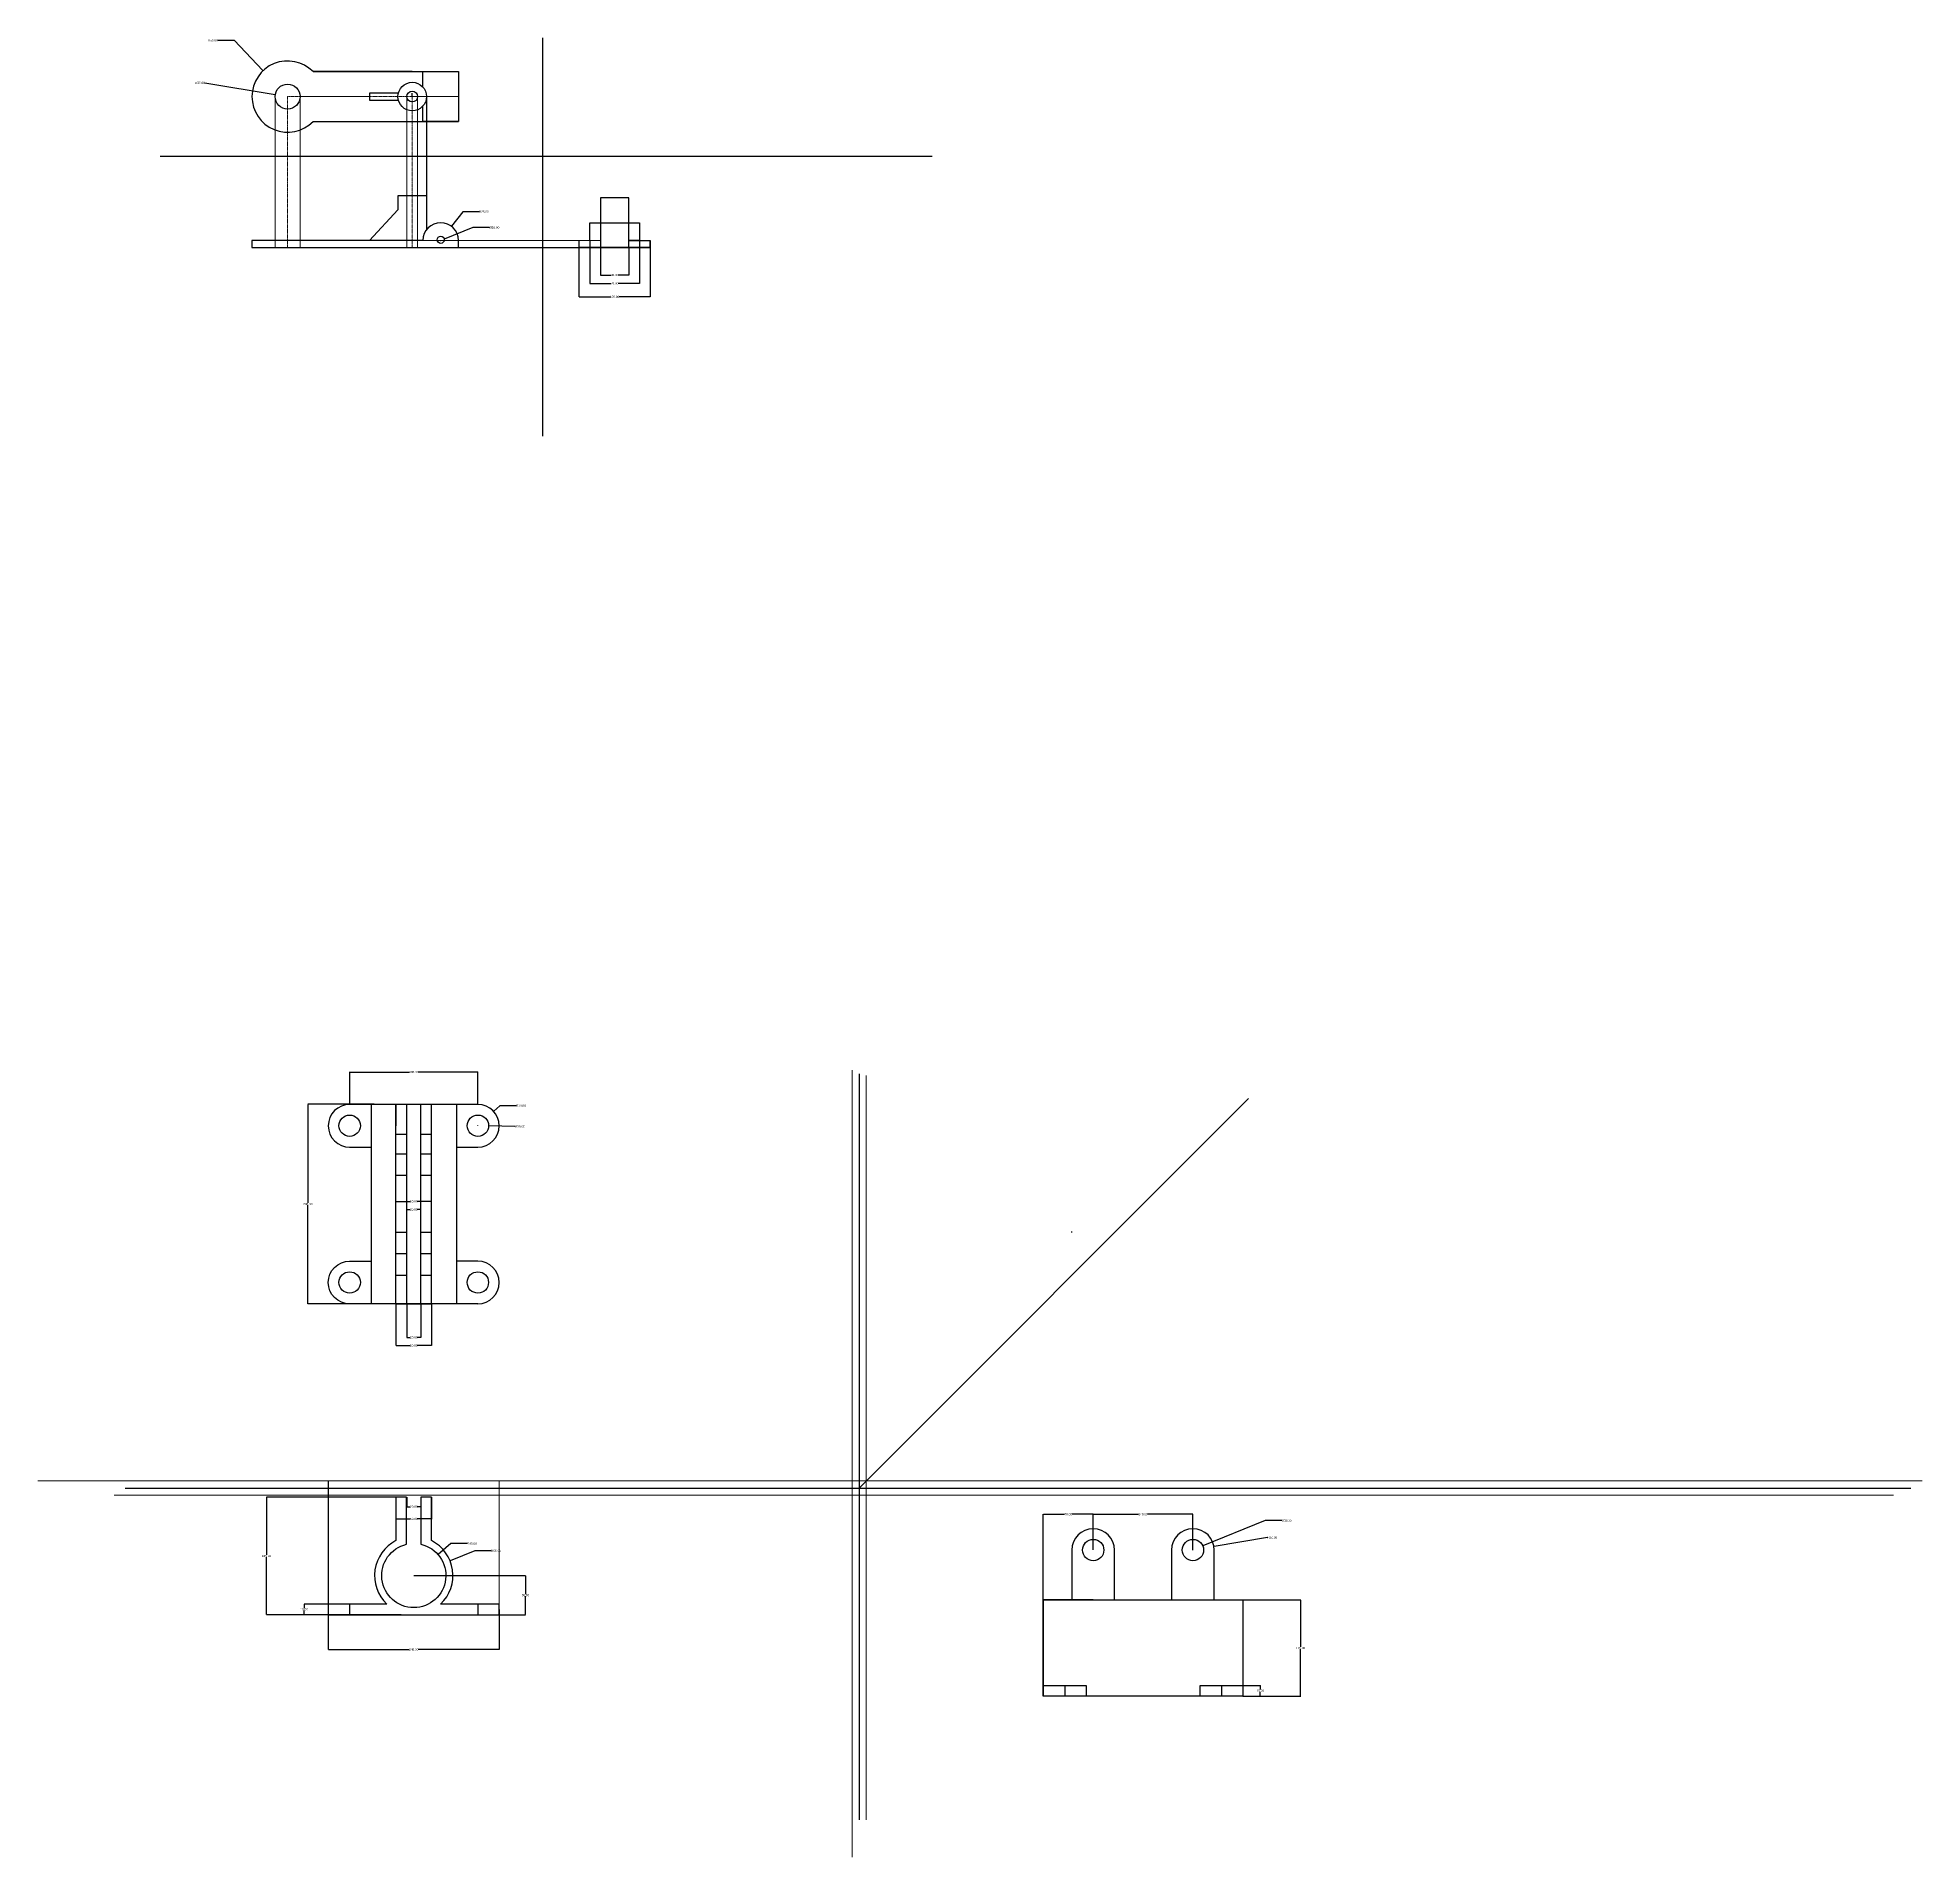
# Model space of a CAD drawing. Header units: millimetres. Extents: x -6852 to 59965, y -10230 to 31776.
# Drawn here: x 4856 to 7501, y -593 to 1961 of the extents above; entities that cross this region are included whole.
import ezdxf

# ---------------------------------------------------------------- set-up
doc = ezdxf.new("R2010")
doc.units = ezdxf.units.MM
doc.header["$MEASUREMENT"] = 0
doc.linetypes.add('CENTER', pattern=[2, 1.25, -0.25, 0.25, -0.25])
for name, color, linetype, lineweight in [('Center Line', 132, 'CENTER', 18), ('Dimension Line', 53, 'Continuous', 15), ('Object line', 7, 'Continuous', 25)]:
    doc.layers.add(name, color=color, linetype=linetype, lineweight=lineweight)
doc.layers.add('Layer2', color=7, linetype='Continuous', lineweight=25, plot=False)
doc.layers.add('Projection Line', color=7, linetype='Continuous', lineweight=9, transparency=0.75)
doc.styles.get("Standard").update_dxf_attribs({"font": 'arial.ttf'})
doc.dimstyles.get("Standard").update_dxf_attribs({"dimtxt": 3, "dimasz": 0.18, "dimexe": 0.18, "dimexo": 0.0625, "dimgap": 0.09, "dimtad": 0, "dimtih": 1, "dimtoh": 1, "dimzin": 0, "dimdsep": 46, "dimtxsty": 'Standard', "dimcen": 0.09, "dimadec": 0, "dimazin": 0, "dimtfac": 1, "dimtofl": 0, "dimtmove": 0, "dimatfit": 3, "dimfxl": 1, "dimtolj": 1, "dimtzin": 0, "dimarcsym": 0})

# ---------------------------------------------------------------- blocks, each defined once
blk = doc.blocks.new('*D18')
at = {"color": 0, "lineweight": -2, "transparency": 16777216}
for p, q in [((5108.3, 1957.8), (5131.4, 1957.8)), ((5131.4, 1957.8), (5171.9, 1915.2)), ((5206.3, 1878.8), (5206.5, 1878.8)), ((5206.4, 1878.7), (5206.4, 1878.9))]:
    blk.add_line(p, q, dxfattribs=at)
at = {"color": 0, "transparency": 16777216}
blk.add_solid([(5171.9, 1915.2), (5171.9, 1915.2), (5172, 1915)], dxfattribs=at)
at = {"layer": 'Defpoints', "color": 0, "transparency": 16777216}
for p in [(5172, 1915), (5206.4, 1878.8)]:
    blk.add_point(p, dxfattribs=at)
at = {"color": 0, "transparency": 16777216, "insert": (5101.7, 1957.8), "char_height": 3, "attachment_point": 5}
blk.add_mtext('\\A1;R50.00', dxfattribs=at)
blk = doc.blocks.new('*D19')
at = {"color": 0, "lineweight": -2, "transparency": 16777216}
for p, q in [((5090.2, 1898), (5189, 1881.7)), ((5206.3, 1878.8), (5206.5, 1878.8)), ((5206.4, 1878.7), (5206.4, 1878.9))]:
    blk.add_line(p, q, dxfattribs=at)
at = {"color": 0, "transparency": 16777216}
blk.add_solid([(5189, 1881.7), (5189, 1881.6), (5189.1, 1881.6)], dxfattribs=at)
at = {"layer": 'Defpoints', "color": 0, "transparency": 16777216}
for p in [(5189.1, 1881.6), (5223.7, 1875.9)]:
    blk.add_point(p, dxfattribs=at)
at = {"color": 0, "transparency": 16777216, "insert": (5083.4, 1898), "char_height": 3, "attachment_point": 5}
blk.add_mtext('\\A1;∅35.00', dxfattribs=at)
blk = doc.blocks.new('*D20')
at = {"color": 0, "lineweight": -2, "transparency": 16777216}
for p, q in [((5466.5, 1694.8), (5426.1, 1678.6)), ((5490, 1694.8), (5466.5, 1694.8)), ((5421.2, 1676.7), (5421.4, 1676.7)), ((5421.3, 1676.6), (5421.3, 1676.8))]:
    blk.add_line(p, q, dxfattribs=at)
at = {"color": 0, "transparency": 16777216}
blk.add_solid([(5426.1, 1678.7), (5426.1, 1678.6), (5426, 1678.6)], dxfattribs=at)
at = {"layer": 'Defpoints', "color": 0, "transparency": 16777216}
for p in [(5416.7, 1674.8), (5426, 1678.6)]:
    blk.add_point(p, dxfattribs=at)
at = {"color": 0, "transparency": 16777216, "insert": (5496.8, 1694.8), "char_height": 3, "attachment_point": 5}
blk.add_mtext('\\A1;∅10.00', dxfattribs=at)
blk = doc.blocks.new('*D21')
at = {"color": 0, "lineweight": -2, "transparency": 16777216}
for p, q in [((5452.2, 1717.1), (5436.7, 1696.7)), ((5475.3, 1717.1), (5452.2, 1717.1)), ((5421.3, 1676.7), (5421.5, 1676.7)), ((5421.4, 1676.6), (5421.4, 1676.8))]:
    blk.add_line(p, q, dxfattribs=at)
at = {"color": 0, "transparency": 16777216}
blk.add_solid([(5436.7, 1696.7), (5436.7, 1696.7), (5436.6, 1696.6)], dxfattribs=at)
at = {"layer": 'Defpoints', "color": 0, "transparency": 16777216}
for p in [(5436.6, 1696.6), (5421.4, 1676.7)]:
    blk.add_point(p, dxfattribs=at)
at = {"color": 0, "transparency": 16777216, "insert": (5481.9, 1717.1), "char_height": 3, "attachment_point": 5}
blk.add_mtext('\\A1;R25.00', dxfattribs=at)
blk = doc.blocks.new('*D22')
at = {"color": 0, "lineweight": -2, "transparency": 16777216}
for p, q in [((5645.5, 1666.6), (5645.5, 1628.2)), ((5685.5, 1666.6), (5685.5, 1628.2)), ((5645.7, 1628.3), (5660.3, 1628.3)), ((5685.4, 1628.3), (5670.8, 1628.3))]:
    blk.add_line(p, q, dxfattribs=at)
at = {"color": 0, "transparency": 16777216}
for points in [[(5645.7, 1628.4), (5645.7, 1628.3), (5645.5, 1628.3)], [(5685.4, 1628.4), (5685.4, 1628.3), (5685.5, 1628.3)]]:
    blk.add_solid(points, dxfattribs=at)
at = {"layer": 'Defpoints', "color": 0, "transparency": 16777216}
for p in [(5645.5, 1666.7), (5685.5, 1666.7), (5685.5, 1628.3)]:
    blk.add_point(p, dxfattribs=at)
at = {"color": 0, "transparency": 16777216, "insert": (5665.5, 1628.3), "char_height": 3, "attachment_point": 5}
blk.add_mtext('\\A1;40.00', dxfattribs=at)
blk = doc.blocks.new('*D23')
at = {"color": 0, "lineweight": -2, "transparency": 16777216}
for p, q in [((5630.5, 1676.6), (5630.5, 1616.5)), ((5700.5, 1676.6), (5700.5, 1616.5)), ((5630.7, 1616.6), (5660.4, 1616.6)), ((5700.4, 1616.6), (5670.7, 1616.6))]:
    blk.add_line(p, q, dxfattribs=at)
at = {"color": 0, "transparency": 16777216}
for points in [[(5630.7, 1616.7), (5630.7, 1616.6), (5630.5, 1616.6)], [(5700.4, 1616.7), (5700.4, 1616.6), (5700.5, 1616.6)]]:
    blk.add_solid(points, dxfattribs=at)
at = {"layer": 'Defpoints', "color": 0, "transparency": 16777216}
for p in [(5630.5, 1676.7), (5700.5, 1676.7), (5700.5, 1616.6)]:
    blk.add_point(p, dxfattribs=at)
at = {"color": 0, "transparency": 16777216, "insert": (5665.5, 1616.6), "char_height": 3, "attachment_point": 5}
blk.add_mtext('\\A1;70.00', dxfattribs=at)
blk = doc.blocks.new('*D24')
at = {"color": 0, "lineweight": -2, "transparency": 16777216}
for p, q in [((5615.5, 1666.6), (5615.5, 1597.6)), ((5715.5, 1666.6), (5715.5, 1597.6)), ((5615.7, 1597.7), (5659.4, 1597.7)), ((5715.4, 1597.7), (5671.7, 1597.7))]:
    blk.add_line(p, q, dxfattribs=at)
at = {"color": 0, "transparency": 16777216}
for points in [[(5615.7, 1597.8), (5615.7, 1597.7), (5615.5, 1597.7)], [(5715.4, 1597.8), (5715.4, 1597.7), (5715.5, 1597.7)]]:
    blk.add_solid(points, dxfattribs=at)
at = {"layer": 'Defpoints', "color": 0, "transparency": 16777216}
for p in [(5615.5, 1666.7), (5715.5, 1666.7), (5715.5, 1597.7)]:
    blk.add_point(p, dxfattribs=at)
at = {"color": 0, "transparency": 16777216, "insert": (5665.5, 1597.7), "char_height": 3, "attachment_point": 5}
blk.add_mtext('\\A1;100.00', dxfattribs=at)
blk = doc.blocks.new('*D69')
at = {"layer": 'Defpoints', "color": 0, "transparency": 16777216}
for p in [(5293.6, 509.6), (5293.6, 464.3), (5473.6, 464.3)]:
    blk.add_point(p, dxfattribs=at)
at = {"layer": 'Object line', "color": 0, "lineweight": -2, "transparency": 16777216}
for p, q in [((5293.6, 464.3), (5293.6, 509.8)), ((5293.7, 509.6), (5377.4, 509.6)), ((5473.4, 509.6), (5389.7, 509.6)), ((5473.6, 464.3), (5473.6, 509.8))]:
    blk.add_line(p, q, dxfattribs=at)
at = {"layer": 'Object line', "color": 0, "transparency": 16777216}
for points in [[(5293.7, 509.6), (5293.7, 509.6), (5293.6, 509.6)], [(5473.4, 509.6), (5473.4, 509.6), (5473.6, 509.6)]]:
    blk.add_solid(points, dxfattribs=at)
at = {"layer": 'Object line', "color": 0, "transparency": 16777216, "insert": (5383.6, 509.6), "char_height": 3, "attachment_point": 5}
blk.add_mtext('\\A1;180.00', dxfattribs=at)
blk = doc.blocks.new('*D70')
at = {"layer": 'Defpoints', "color": 0, "transparency": 16777216}
for p in [(5434.6, -176.5), (5383.6, -197.1)]:
    blk.add_point(p, dxfattribs=at)
at = {"layer": 'Object line', "color": 0, "lineweight": -2, "transparency": 16777216}
for p, q in [((5469.2, -162.5), (5434.7, -176.4)), ((5492.3, -162.5), (5469.2, -162.5)), ((5383.5, -197.1), (5383.6, -197.1)), ((5383.6, -197.2), (5383.6, -197))]:
    blk.add_line(p, q, dxfattribs=at)
at = {"layer": 'Object line', "color": 0, "transparency": 16777216}
blk.add_solid([(5434.7, -176.4), (5434.7, -176.5), (5434.6, -176.5)], dxfattribs=at)
at = {"layer": 'Object line', "color": 0, "transparency": 16777216, "insert": (5498.9, -162.5), "char_height": 3, "attachment_point": 5}
blk.add_mtext('\\A1;R55.00', dxfattribs=at)
blk = doc.blocks.new('*D71')
at = {"layer": 'Defpoints', "color": 0, "transparency": 16777216}
for p in [(5383.6, -197.1), (5383.6, -252.1), (5540.4, -252.1)]:
    blk.add_point(p, dxfattribs=at)
at = {"layer": 'Object line', "color": 0, "lineweight": -2, "transparency": 16777216}
for p, q in [((5383.6, -197.1), (5540.6, -197.1)), ((5540.4, -197.3), (5540.4, -223)), ((5540.4, -251.9), (5540.4, -226.2)), ((5383.6, -252.1), (5540.6, -252.1))]:
    blk.add_line(p, q, dxfattribs=at)
at = {"layer": 'Object line', "color": 0, "transparency": 16777216}
for points in [[(5540.4, -197.3), (5540.5, -197.3), (5540.4, -197.1)], [(5540.4, -251.9), (5540.5, -251.9), (5540.4, -252.1)]]:
    blk.add_solid(points, dxfattribs=at)
at = {"layer": 'Object line', "color": 0, "transparency": 16777216, "insert": (5540.4, -224.6), "char_height": 3, "attachment_point": 5}
blk.add_mtext('\\A1;55.00', dxfattribs=at)
blk = doc.blocks.new('*D72')
at = {"layer": 'Defpoints', "color": 0, "transparency": 16777216}
for p in [(5263.6, -237.1), (5229.7, -252.1), (5263.6, -252.1)]:
    blk.add_point(p, dxfattribs=at)
at = {"layer": 'Object line', "color": 0, "lineweight": -2, "transparency": 16777216}
for p, q in [((5263.5, -237.1), (5229.5, -237.1)), ((5229.7, -237.3), (5229.7, -243)), ((5263.5, -252.1), (5229.5, -252.1)), ((5229.7, -251.9), (5229.7, -246.2))]:
    blk.add_line(p, q, dxfattribs=at)
at = {"layer": 'Object line', "color": 0, "transparency": 16777216}
for points in [[(5229.6, -237.3), (5229.7, -237.3), (5229.7, -237.1)], [(5229.6, -251.9), (5229.7, -251.9), (5229.7, -252.1)]]:
    blk.add_solid(points, dxfattribs=at)
at = {"layer": 'Object line', "color": 0, "transparency": 16777216, "insert": (5229.7, -244.6), "char_height": 3, "attachment_point": 5}
blk.add_mtext('\\A1;15.00', dxfattribs=at)
blk = doc.blocks.new('*D73')
at = {"layer": 'Defpoints', "color": 0, "transparency": 16777216}
for p in [(5373.6, -87.1), (5393.6, -87.1), (5393.6, -100.5)]:
    blk.add_point(p, dxfattribs=at)
at = {"layer": 'Object line', "color": 0, "lineweight": -2, "transparency": 16777216}
for p, q in [((5373.6, -87.1), (5373.6, -100.7)), ((5373.7, -100.5), (5378.4, -100.5)), ((5393.4, -100.5), (5388.7, -100.5)), ((5393.6, -87.1), (5393.6, -100.7))]:
    blk.add_line(p, q, dxfattribs=at)
at = {"layer": 'Object line', "color": 0, "transparency": 16777216}
for points in [[(5373.7, -100.5), (5373.7, -100.5), (5373.6, -100.5)], [(5393.4, -100.5), (5393.4, -100.5), (5393.6, -100.5)]]:
    blk.add_solid(points, dxfattribs=at)
at = {"layer": 'Object line', "color": 0, "transparency": 16777216, "insert": (5383.6, -100.5), "char_height": 3, "attachment_point": 5}
blk.add_mtext('\\A1;20.00', dxfattribs=at)
blk = doc.blocks.new('*D74')
at = {"layer": 'Defpoints', "color": 0, "transparency": 16777216}
for p in [(5358.6, -87.1), (5408.6, -87.1), (5408.6, -117.6)]:
    blk.add_point(p, dxfattribs=at)
at = {"layer": 'Object line', "color": 0, "lineweight": -2, "transparency": 16777216}
for p, q in [((5358.6, -87.1), (5358.6, -117.8)), ((5408.6, -87.1), (5408.6, -117.8)), ((5358.7, -117.6), (5378.4, -117.6)), ((5408.4, -117.6), (5388.7, -117.6))]:
    blk.add_line(p, q, dxfattribs=at)
at = {"layer": 'Object line', "color": 0, "transparency": 16777216}
for points in [[(5358.7, -117.5), (5358.7, -117.6), (5358.6, -117.6)], [(5408.4, -117.5), (5408.4, -117.6), (5408.6, -117.6)]]:
    blk.add_solid(points, dxfattribs=at)
at = {"layer": 'Object line', "color": 0, "transparency": 16777216, "insert": (5383.6, -117.6), "char_height": 3, "attachment_point": 5}
blk.add_mtext('\\A1;50.00', dxfattribs=at)
blk = doc.blocks.new('*D75')
at = {"layer": 'Defpoints', "color": 0, "transparency": 16777216}
for p in [(6547.3, -231.3), (6547.3, -366.3), (6628.5, -366.3)]:
    blk.add_point(p, dxfattribs=at)
at = {"layer": 'Dimension Line', "color": 0, "lineweight": -2, "transparency": 16777216}
for p, q in [((6547.4, -231.3), (6628.7, -231.3)), ((6628.5, -231.5), (6628.5, -297.2)), ((6628.5, -366.1), (6628.5, -300.4)), ((6547.4, -366.3), (6628.7, -366.3))]:
    blk.add_line(p, q, dxfattribs=at)
at = {"layer": 'Dimension Line', "color": 0, "transparency": 16777216}
for points in [[(6628.5, -231.5), (6628.6, -231.5), (6628.5, -231.3)], [(6628.5, -366.1), (6628.6, -366.1), (6628.5, -366.3)]]:
    blk.add_solid(points, dxfattribs=at)
at = {"layer": 'Dimension Line', "color": 0, "transparency": 16777216, "insert": (6628.5, -298.8), "char_height": 3, "attachment_point": 5}
blk.add_mtext('\\A1;135.00', dxfattribs=at)
blk = doc.blocks.new('*D76')
at = {"layer": 'Defpoints', "color": 0, "transparency": 16777216}
for p in [(6506.9, -156.4), (6477.3, -161.3)]:
    blk.add_point(p, dxfattribs=at)
at = {"layer": 'Dimension Line', "color": 0, "lineweight": -2, "transparency": 16777216}
for p, q in [((6582.1, -143.8), (6507.1, -156.3)), ((6477.2, -161.3), (6477.4, -161.3)), ((6477.3, -161.4), (6477.3, -161.2))]:
    blk.add_line(p, q, dxfattribs=at)
at = {"layer": 'Dimension Line', "color": 0, "transparency": 16777216}
blk.add_solid([(6507.1, -156.3), (6507.1, -156.4), (6506.9, -156.4)], dxfattribs=at)
at = {"layer": 'Dimension Line', "color": 0, "transparency": 16777216, "insert": (6588.7, -143.8), "char_height": 3, "attachment_point": 5}
blk.add_mtext('\\A1;R30.00', dxfattribs=at)
blk = doc.blocks.new('*D77')
at = {"layer": 'Defpoints', "color": 0, "transparency": 16777216}
for p in [(6491.2, -155.7), (6463.4, -167)]:
    blk.add_point(p, dxfattribs=at)
at = {"layer": 'Dimension Line', "color": 0, "lineweight": -2, "transparency": 16777216}
for p, q in [((6578.7, -120), (6491.4, -155.6)), ((6602.3, -120), (6578.7, -120)), ((6477.2, -161.3), (6477.4, -161.3)), ((6477.3, -161.4), (6477.3, -161.2))]:
    blk.add_line(p, q, dxfattribs=at)
at = {"layer": 'Dimension Line', "color": 0, "transparency": 16777216}
blk.add_solid([(6491.4, -155.6), (6491.4, -155.6), (6491.2, -155.7)], dxfattribs=at)
at = {"layer": 'Dimension Line', "color": 0, "transparency": 16777216, "insert": (6609.1, -120), "char_height": 3, "attachment_point": 5}
blk.add_mtext('\\A1;∅30.00', dxfattribs=at)
blk = doc.blocks.new('*D78')
at = {"layer": 'Defpoints', "color": 0, "transparency": 16777216}
for p in [(6477.3, -111), (6337.3, -161.3), (6477.3, -161.3)]:
    blk.add_point(p, dxfattribs=at)
at = {"layer": 'Dimension Line', "color": 0, "lineweight": -2, "transparency": 16777216}
for p, q in [((6337.3, -161.2), (6337.3, -110.8)), ((6337.5, -111), (6401.1, -111)), ((6477.1, -111), (6413.5, -111)), ((6477.3, -161.2), (6477.3, -110.8))]:
    blk.add_line(p, q, dxfattribs=at)
at = {"layer": 'Dimension Line', "color": 0, "transparency": 16777216}
for points in [[(6337.5, -111), (6337.5, -111), (6337.3, -111)], [(6477.1, -111), (6477.1, -111), (6477.3, -111)]]:
    blk.add_solid(points, dxfattribs=at)
at = {"layer": 'Dimension Line', "color": 0, "transparency": 16777216, "insert": (6407.3, -111), "char_height": 3, "attachment_point": 5}
blk.add_mtext('\\A1;140.00', dxfattribs=at)
blk = doc.blocks.new('*D79')
at = {"layer": 'Defpoints', "color": 0, "transparency": 16777216}
for p in [(6337.3, -111), (6337.3, -161.3), (6267.3, -231.3)]:
    blk.add_point(p, dxfattribs=at)
at = {"layer": 'Dimension Line', "color": 0, "lineweight": -2, "transparency": 16777216}
for p, q in [((6267.3, -231.2), (6267.3, -110.8)), ((6267.5, -111), (6297.2, -111)), ((6337.1, -111), (6307.4, -111)), ((6337.3, -161.2), (6337.3, -110.8))]:
    blk.add_line(p, q, dxfattribs=at)
at = {"layer": 'Dimension Line', "color": 0, "transparency": 16777216}
for points in [[(6267.5, -110.9), (6267.5, -111), (6267.3, -111)], [(6337.1, -110.9), (6337.1, -111), (6337.3, -111)]]:
    blk.add_solid(points, dxfattribs=at)
at = {"layer": 'Dimension Line', "color": 0, "transparency": 16777216, "insert": (6302.3, -111), "char_height": 3, "attachment_point": 5}
blk.add_mtext('\\A1;70.00', dxfattribs=at)
blk = doc.blocks.new('*D80')
at = {"layer": 'Defpoints', "color": 0, "transparency": 16777216}
for p in [(6547.3, -351.3), (6547.3, -366.3), (6571.9, -366.3)]:
    blk.add_point(p, dxfattribs=at)
at = {"layer": 'Object line', "color": 0, "lineweight": -2, "transparency": 16777216}
for p, q in [((6547.4, -351.3), (6572.1, -351.3)), ((6547.4, -366.3), (6572.1, -366.3)), ((6571.9, -351.5), (6571.9, -357.2)), ((6571.9, -366.1), (6571.9, -360.4))]:
    blk.add_line(p, q, dxfattribs=at)
at = {"layer": 'Object line', "color": 0, "transparency": 16777216}
for points in [[(6571.9, -351.5), (6572, -351.5), (6571.9, -351.3)], [(6571.9, -366.1), (6572, -366.1), (6571.9, -366.3)]]:
    blk.add_solid(points, dxfattribs=at)
at = {"layer": 'Object line', "color": 0, "transparency": 16777216, "insert": (6571.9, -358.8), "char_height": 3, "attachment_point": 5}
blk.add_mtext('\\A1;15.00', dxfattribs=at)
blk = doc.blocks.new('*D81')
at = {"layer": 'Defpoints', "color": 0, "transparency": 16777216}
for p in [(5358.6, 184.3), (5408.6, 184.3), (5408.6, 125.8)]:
    blk.add_point(p, dxfattribs=at)
at = {"layer": 'Layer2', "color": 0, "lineweight": -2, "transparency": 16777216}
for p, q in [((5358.6, 184.2), (5358.6, 125.6)), ((5408.6, 184.2), (5408.6, 125.6)), ((5358.7, 125.8), (5378.4, 125.8)), ((5408.4, 125.8), (5388.7, 125.8))]:
    blk.add_line(p, q, dxfattribs=at)
at = {"layer": 'Layer2', "color": 0, "transparency": 16777216}
for points in [[(5358.7, 125.8), (5358.7, 125.8), (5358.6, 125.8)], [(5408.4, 125.8), (5408.4, 125.8), (5408.6, 125.8)]]:
    blk.add_solid(points, dxfattribs=at)
at = {"layer": 'Layer2', "color": 0, "transparency": 16777216, "insert": (5383.6, 125.8), "char_height": 3, "attachment_point": 5}
blk.add_mtext('\\A1;50.00', dxfattribs=at)
blk = doc.blocks.new('*D82')
at = {"layer": 'Defpoints', "color": 0, "transparency": 16777216}
for p in [(5373.6, 184.3), (5393.6, 184.3), (5393.6, 137.1)]:
    blk.add_point(p, dxfattribs=at)
at = {"layer": 'Layer2', "color": 0, "lineweight": -2, "transparency": 16777216}
for p, q in [((5373.6, 184.2), (5373.6, 137)), ((5393.6, 184.2), (5393.6, 137)), ((5373.7, 137.1), (5378.4, 137.1)), ((5393.4, 137.1), (5388.7, 137.1))]:
    blk.add_line(p, q, dxfattribs=at)
at = {"layer": 'Layer2', "color": 0, "transparency": 16777216}
for points in [[(5373.7, 137.2), (5373.7, 137.1), (5373.6, 137.1)], [(5393.4, 137.2), (5393.4, 137.1), (5393.6, 137.1)]]:
    blk.add_solid(points, dxfattribs=at)
at = {"layer": 'Layer2', "color": 0, "transparency": 16777216, "insert": (5383.6, 137.1), "char_height": 3, "attachment_point": 5}
blk.add_mtext('\\A1;20.00', dxfattribs=at)
blk = doc.blocks.new('*D83')
at = {"layer": 'Defpoints', "color": 0, "transparency": 16777216}
for p in [(5327.8, 464.3), (5234.8, 184.3), (5327.8, 184.3)]:
    blk.add_point(p, dxfattribs=at)
at = {"layer": 'Layer2', "color": 0, "lineweight": -2, "transparency": 16777216}
for p, q in [((5327.8, 464.3), (5234.7, 464.3)), ((5234.8, 464.1), (5234.8, 325.9)), ((5234.8, 184.4), (5234.8, 322.6)), ((5327.8, 184.3), (5234.7, 184.3))]:
    blk.add_line(p, q, dxfattribs=at)
at = {"layer": 'Layer2', "color": 0, "transparency": 16777216}
for points in [[(5234.8, 464.1), (5234.9, 464.1), (5234.8, 464.3)], [(5234.8, 184.4), (5234.9, 184.4), (5234.8, 184.3)]]:
    blk.add_solid(points, dxfattribs=at)
at = {"layer": 'Layer2', "color": 0, "transparency": 16777216, "insert": (5234.8, 324.3), "char_height": 3, "attachment_point": 5}
blk.add_mtext('\\A1;280.00', dxfattribs=at)
blk = doc.blocks.new('*D90')
at = {"layer": 'Defpoints', "color": 0, "transparency": 16777216}
for p in [(5495.7, 454.5), (5473.6, 434.3)]:
    blk.add_point(p, dxfattribs=at)
at = {"layer": 'Object line', "color": 0, "lineweight": -2, "transparency": 16777216}
for p, q in [((5504.4, 462.4), (5495.9, 454.6)), ((5527.5, 462.4), (5504.4, 462.4)), ((5473.5, 434.3), (5473.6, 434.3)), ((5473.6, 434.2), (5473.6, 434.4))]:
    blk.add_line(p, q, dxfattribs=at)
at = {"layer": 'Object line', "color": 0, "transparency": 16777216}
blk.add_solid([(5495.8, 454.6), (5495.9, 454.6), (5495.7, 454.5)], dxfattribs=at)
at = {"layer": 'Object line', "color": 0, "transparency": 16777216, "insert": (5534.1, 462.4), "char_height": 3, "attachment_point": 5}
blk.add_mtext('\\A1;R30.00', dxfattribs=at)
blk = doc.blocks.new('*D91')
at = {"layer": 'Defpoints', "color": 0, "transparency": 16777216}
for p in [(5458.6, 434.6), (5488.5, 434)]:
    blk.add_point(p, dxfattribs=at)
at = {"layer": 'Object line', "color": 0, "lineweight": -2, "transparency": 16777216}
for p, q in [((5473.5, 434.3), (5473.6, 434.3)), ((5473.6, 434.2), (5473.6, 434.4)), ((5525.5, 433.2), (5488.7, 434))]:
    blk.add_line(p, q, dxfattribs=at)
at = {"layer": 'Object line', "color": 0, "transparency": 16777216}
blk.add_solid([(5488.7, 434), (5488.7, 433.9), (5488.5, 434)], dxfattribs=at)
at = {"layer": 'Object line', "color": 0, "transparency": 16777216, "insert": (5532.3, 433.2), "char_height": 3, "attachment_point": 5}
blk.add_mtext('\\A1;∅30.00', dxfattribs=at)
blk = doc.blocks.new('*D92')
at = {"layer": 'Defpoints', "color": 0, "transparency": 16777216}
for p in [(5408.6, 328), (5358.6, 312.1), (5408.6, 312.1)]:
    blk.add_point(p, dxfattribs=at)
at = {"layer": 'Object line', "color": 0, "lineweight": -2, "transparency": 16777216}
for p, q in [((5358.6, 312.1), (5358.6, 328.2)), ((5358.7, 328), (5378.4, 328)), ((5408.4, 328), (5388.7, 328)), ((5408.6, 312.1), (5408.6, 328.2))]:
    blk.add_line(p, q, dxfattribs=at)
at = {"layer": 'Object line', "color": 0, "transparency": 16777216}
for points in [[(5358.7, 328), (5358.7, 328), (5358.6, 328)], [(5408.4, 328), (5408.4, 328), (5408.6, 328)]]:
    blk.add_solid(points, dxfattribs=at)
at = {"layer": 'Object line', "color": 0, "transparency": 16777216, "insert": (5383.6, 328), "char_height": 3, "attachment_point": 5}
blk.add_mtext('\\A1;50.00', dxfattribs=at)
blk = doc.blocks.new('*D93')
at = {"layer": 'Defpoints', "color": 0, "transparency": 16777216}
for p in [(5373.6, 305.5), (5393.6, 316.6), (5393.6, 305.5)]:
    blk.add_point(p, dxfattribs=at)
at = {"layer": 'Object line', "color": 0, "lineweight": -2, "transparency": 16777216}
for p, q in [((5373.6, 305.6), (5373.6, 316.8)), ((5373.7, 316.6), (5378.4, 316.6)), ((5393.4, 316.6), (5388.7, 316.6)), ((5393.6, 305.6), (5393.6, 316.8))]:
    blk.add_line(p, q, dxfattribs=at)
at = {"layer": 'Object line', "color": 0, "transparency": 16777216}
for points in [[(5373.7, 316.7), (5373.7, 316.6), (5373.6, 316.6)], [(5393.4, 316.7), (5393.4, 316.6), (5393.6, 316.6)]]:
    blk.add_solid(points, dxfattribs=at)
at = {"layer": 'Object line', "color": 0, "transparency": 16777216, "insert": (5383.6, 316.6), "char_height": 3, "attachment_point": 5}
blk.add_mtext('\\A1;20.00', dxfattribs=at)
blk = doc.blocks.new('*D94')
at = {"layer": 'Defpoints', "color": 0, "transparency": 16777216}
for p in [(5417.7, -167.7), (5383.6, -197.1)]:
    blk.add_point(p, dxfattribs=at)
at = {"layer": 'Object line', "color": 0, "lineweight": -2, "transparency": 16777216}
for p, q in [((5435.7, -152.2), (5417.8, -167.6)), ((5458.8, -152.2), (5435.7, -152.2)), ((5383.5, -197.1), (5383.6, -197.1)), ((5383.6, -197.2), (5383.6, -197))]:
    blk.add_line(p, q, dxfattribs=at)
at = {"layer": 'Object line', "color": 0, "transparency": 16777216}
blk.add_solid([(5417.8, -167.6), (5417.8, -167.6), (5417.7, -167.7)], dxfattribs=at)
at = {"layer": 'Object line', "color": 0, "transparency": 16777216, "insert": (5465.4, -152.2), "char_height": 3, "attachment_point": 5}
blk.add_mtext('\\A1;R45.00', dxfattribs=at)
blk = doc.blocks.new('*D95')
at = {"layer": 'Defpoints', "color": 0, "transparency": 16777216}
for p in [(5263.6, -244.6), (5503.6, -244.6), (5503.6, -300.9)]:
    blk.add_point(p, dxfattribs=at)
at = {"layer": 'Object line', "color": 0, "lineweight": -2, "transparency": 16777216}
for p, q in [((5263.6, -244.6), (5263.6, -301)), ((5503.6, -244.6), (5503.6, -301)), ((5263.7, -300.9), (5377.2, -300.9)), ((5503.4, -300.9), (5389.9, -300.9))]:
    blk.add_line(p, q, dxfattribs=at)
at = {"layer": 'Object line', "color": 0, "transparency": 16777216}
for points in [[(5263.7, -300.8), (5263.7, -300.9), (5263.6, -300.9)], [(5503.4, -300.8), (5503.4, -300.9), (5503.6, -300.9)]]:
    blk.add_solid(points, dxfattribs=at)
at = {"layer": 'Object line', "color": 0, "transparency": 16777216, "insert": (5383.6, -300.9), "char_height": 3, "attachment_point": 5}
blk.add_mtext('\\A1;240.00', dxfattribs=at)
blk = doc.blocks.new('*D96')
at = {"layer": 'Defpoints', "color": 0, "transparency": 16777216}
for p in [(5366.1, -87.1), (5176.8, -252.1), (5366.1, -252.1)]:
    blk.add_point(p, dxfattribs=at)
at = {"layer": 'Object line', "color": 0, "lineweight": -2, "transparency": 16777216}
for p, q in [((5366, -87.1), (5176.6, -87.1)), ((5176.8, -87.3), (5176.8, -168)), ((5176.8, -251.9), (5176.8, -171.2)), ((5366, -252.1), (5176.6, -252.1))]:
    blk.add_line(p, q, dxfattribs=at)
at = {"layer": 'Object line', "color": 0, "transparency": 16777216}
for points in [[(5176.7, -87.3), (5176.8, -87.3), (5176.8, -87.1)], [(5176.7, -251.9), (5176.8, -251.9), (5176.8, -252.1)]]:
    blk.add_solid(points, dxfattribs=at)
at = {"layer": 'Object line', "color": 0, "transparency": 16777216, "insert": (5176.8, -169.6), "char_height": 3, "attachment_point": 5}
blk.add_mtext('\\A1;165.00', dxfattribs=at)

msp = doc.modelspace()

# ---------------------------------------------------------------- linework, layer by layer
for p, q in [((5564.037, 1961.392), (5564.037, 1402.343)), ((5396.406, 1891.993), (5396.406, 1913.764)), ((5381.406, 1878.674), (5381.406, 1883.674)), ((5027.649, 1795.075), (6111.253, 1795.075)), ((6008.838, 506.945), (6008.838, -539.805)), ((4978.211, -74.205), (7485.05, -74.205))]:
    msp.add_line(p, q)
for points in [[(5242.113, 1913.764, 2.44877549), (5242.113, 1843.764), (5446.406, 1843.764)], [(5446.406, 1666.698), (5446.406, 1676.698, 1), (5396.406, 1676.698), (5156.406, 1676.698), (5156.406, 1666.698), (5446.406, 1666.698), (5615.544, 1666.698), (5715.544, 1666.698), (5665.544, 1666.698), (5615.544, 1666.698), (5615.544, 1676.698)]]:
    msp.add_lwpolyline(points, format="xyb")
for points in [[(5381.406, 1913.764), (5242.113, 1913.764), (5446.406, 1913.764), (5446.406, 1843.764), (5396.406, 1843.764), (5396.406, 1865.535)], [(5362.018, 1883.674), (5321.406, 1883.674), (5321.406, 1873.674), (5362.064, 1873.674)], [(5685.544, 1666.698), (5685.544, 1736.698), (5665.544, 1736.698), (5645.544, 1736.698), (5645.544, 1666.698), (5685.544, 1666.698), (5685.544, 1637.994)], [(5630.544, 1676.698), (5630.544, 1701.698), (5700.544, 1701.698), (5700.544, 1676.698), (5685.544, 1676.698), (5715.544, 1676.698), (5715.544, 1666.698), (5715.544, 1676.698)]]:
    msp.add_lwpolyline(points)
for centre, radius in [((5206.406, 1878.764), 17.5), ((5381.406, 1878.764), 20), ((5381.406, 1878.764), 7.5), ((5421.406, 1677.737), 5)]:
    msp.add_circle(centre, radius)
at = {"layer": 'Center Line'}
msp.add_line((5206.316, 1878.764), (5206.316, 1666.698), dxfattribs=at)
msp.add_lwpolyline([(5206.496, 1878.764), (5446.406, 1878.764), (5381.406, 1878.764), (5381.406, 1666.698)], dxfattribs=at)
at = {"layer": 'Layer2'}
for p, q in [((5373.552, 422.052), (5358.552, 422.052)), ((5408.552, 422.052), (5393.552, 422.052)), ((5373.552, 364.265), (5358.552, 364.265)), ((5408.552, 364.265), (5393.552, 364.265)), ((5373.552, 284.265), (5358.552, 284.265)), ((5408.552, 284.265), (5393.552, 284.265)), ((6307.308, 284.265), (6307.308, 285.606)), ((5373.552, 224.265), (5358.552, 224.265)), ((5408.552, 224.265), (5393.552, 224.265)), ((6297.308, -351.309), (6297.308, -366.309)), ((6517.308, -351.309), (6517.308, -366.309))]:
    msp.add_line(p, q, dxfattribs=at)
msp.add_lwpolyline([(6337.308, -231.309), (6267.308, -231.309), (6547.308, -231.309), (6547.308, -366.309), (6267.308, -366.309), (6267.308, -231.309), (6267.308, -366.309), (6267.308, -351.309), (6327.308, -351.309), (6327.308, -366.309)], dxfattribs=at)
at = {"layer": 'Object line'}
for p, q in [((5401.406, 1739.556), (5401.406, 1691.698)), ((5323.552, 464.265), (5323.552, 184.265)), ((5443.552, 464.265), (5443.552, 184.265)), ((5373.552, 394.265), (5358.552, 394.265)), ((5408.552, 394.265), (5393.552, 394.265)), ((5373.552, 254.265), (5358.552, 254.265)), ((5408.552, 254.265), (5393.552, 254.265)), ((5293.552, -237.073), (5293.552, -252.073)), ((5473.52, -237.073), (5473.52, -252.073))]:
    msp.add_line(p, q, dxfattribs=at)
for points in [[(5401.406, 1878.764), (5401.406, 1739.583), (5361.406, 1739.583), (5361.406, 1719.583), (5321.406, 1676.698)], [(5373.552, 184.265), (5383.552, 184.265), (5358.552, 184.265), (5358.552, 224.792), (5358.552, 464.265), (5358.552, 434.265)], [(5358.552, 184.265), (5408.552, 184.265), (5408.552, 464.265)], [(5373.552, 464.265), (5373.552, 184.265), (5393.552, 184.265), (5393.552, 464.265)], [(6487.308, -366.309), (6487.308, -351.309), (6547.308, -351.309)]]:
    msp.add_lwpolyline(points, dxfattribs=at)
for points in [[(5443.552, 404.265), (5473.552, 404.265, 1), (5473.552, 464.265), (5293.552, 464.265, 1), (5293.552, 404.265), (5323.552, 404.265)], [(5473.552, 184.265), (5293.552, 184.265, -1), (5293.552, 244.265), (5323.552, 244.265)], [(5473.52, 184.265, 1), (5473.52, 244.265), (5443.552, 244.265)], [(5263.552, -64.205), (5263.552, -252.073), (5503.552, -252.073), (5503.552, -237.073), (5421.301, -237.073, 0.5184756), (5408.552, -148.083), (5408.552, -87.073), (5393.552, -87.073), (5393.552, -142.073), (5393.552, -142.99), (5393.552, -153.198, -8.88748219), (5373.552, -153.198), (5373.552, -142.99), (5373.552, -87.073), (5358.552, -87.073), (5358.552, -148.083, 0.5184756), (5345.802, -237.073), (5263.552, -237.073), (5263.552, -252.073), (5383.552, -252.073)], [(6367.308, -231.309), (6367.308, -161.309, 1), (6307.308, -161.309), (6307.308, -231.309)], [(6507.308, -231.309), (6507.308, -161.309, 1), (6447.308, -161.309), (6447.308, -231.309)]]:
    msp.add_lwpolyline(points, format="xyb", dxfattribs=at)
for centre in [(5293.552, 434.265), (5473.552, 434.265), (5293.552, 214.265), (5473.52, 214.265), (6337.308, -161.309), (6477.308, -161.309)]:
    msp.add_circle(centre, 15, dxfattribs=at)
at = {"layer": 'Projection Line'}
for p, q in [((5188.906, 1878.764), (5188.906, 1666.698)), ((5373.906, 1878.764), (5373.906, 1666.698)), ((5388.906, 1878.764), (5388.906, 1666.698)), ((5998.838, -592.545), (5998.838, 512.236)), ((6018.838, -539.805), (6018.838, 504.829)), ((4855.635, -64.205), (7501.182, -64.205)), ((5503.52, -64.205), (5503.52, -252.073)), ((6008.838, -84.205), (7460.742, -84.205))]:
    msp.add_line(p, q, dxfattribs=at)
for points in [[(5321.406, 1878.764), (5223.906, 1878.764), (5223.906, 1666.698)], [(5396.406, 1676.698), (5446.406, 1676.698), (5615.544, 1676.698), (5645.544, 1676.698)], [(4962.949, -84.205), (6008.838, -84.205), (6008.838, -74.205), (6555.314, 472.271)], [(6008.838, -64.205), (6008.838, -74.205), (6018.838, -74.205)]]:
    msp.add_lwpolyline(points, dxfattribs=at)
msp.add_lwpolyline([(6008.838, -74.205), (5998.838, -74.205)], close=True, dxfattribs=at)

# ---------------------------------------------------------------- dimensions: what is measured, and where the dimension line sits
for center, mpoint, picture, middle in [((5206.406, 1878.764), (5172.001, 1915.044), '*D18', (5101.749, 1957.827)), ((5421.406, 1676.698), (5436.565, 1696.578), '*D21', (5481.876, 1717.076))]:
    dim = msp.add_radius_dim(center=center, mpoint=mpoint, dimstyle='Standard')
    dim.commit()
    dim.dimension.update_dxf_attribs({"geometry": picture, "text_midpoint": middle, "dimtype": 164})
for p1, p2, picture, middle in [((5223.67, 1875.902), (5189.141, 1881.625), '*D19', (5090.214, 1898.022)), ((5416.675, 1674.838), (5425.957, 1678.558), '*D20', (5496.826, 1694.805))]:
    dim = msp.add_diameter_dim_2p(p1=p1, p2=p2, dimstyle='Standard')
    dim.commit()
    dim.dimension.update_dxf_attribs({"geometry": picture, "text_midpoint": middle, "dimtype": 163})
for base, p1, p2, picture, middle in [((5715.544, 1597.738), (5615.544, 1666.698), (5715.544, 1666.698), '*D24', (5665.544, 1597.738)), ((5700.544, 1616.649), (5630.544, 1676.698), (5700.544, 1676.698), '*D23', (5665.544, 1616.649)), ((5685.544, 1628.338), (5645.544, 1666.698), (5685.544, 1666.698), '*D22', (5665.544, 1628.338))]:
    dim = msp.add_linear_dim(base=base, p1=p1, p2=p2, dimstyle='Standard')
    dim.commit()
    dim.dimension.update_dxf_attribs({"geometry": picture, "text_midpoint": middle})
at = {"layer": 'Dimension Line'}
for base, p1, p2, picture, middle in [((6337.308, -110.963), (6267.308, -231.309), (6337.308, -161.309), '*D79', (6302.308, -110.963)), ((6477.308, -110.984), (6337.308, -161.309), (6477.308, -161.309), '*D78', (6407.308, -110.984))]:
    dim = msp.add_linear_dim(base=base, p1=p1, p2=p2, dimstyle='Standard', dxfattribs=at)
    dim.commit()
    dim.dimension.update_dxf_attribs({"geometry": picture, "text_midpoint": middle})
dim = msp.add_diameter_dim_2p(p1=(6463.415, -166.963), p2=(6491.201, -155.655), dimstyle='Standard', dxfattribs=at)
dim.commit()
dim.dimension.update_dxf_attribs({"geometry": '*D77', "text_midpoint": (6609.059, -120.035), "dimtype": 163})
dim = msp.add_radius_dim(center=(6477.308, -161.309), mpoint=(6506.898, -156.366), dimstyle='Standard', dxfattribs=at)
dim.commit()
dim.dimension.update_dxf_attribs({"geometry": '*D76', "text_midpoint": (6582.121, -143.8), "dimtype": 164})
dim = msp.add_linear_dim(base=(6628.545, -366.309), p1=(6547.308, -231.309), p2=(6547.308, -366.309), angle=90, dimstyle='Standard', dxfattribs=at)
dim.commit()
dim.dimension.update_dxf_attribs({"geometry": '*D75', "text_midpoint": (6628.545, -298.809)})
at = {"layer": 'Layer2'}
dim = msp.add_linear_dim(base=(5234.844, 184.265), p1=(5327.844, 464.265), p2=(5327.844, 184.265), angle=90, dimstyle='Standard', dxfattribs=at)
dim.commit()
dim.dimension.update_dxf_attribs({"geometry": '*D83', "text_midpoint": (5234.844, 324.265)})
for base, p1, p2, picture, middle in [((5408.552, 125.793), (5358.552, 184.265), (5408.552, 184.265), '*D81', (5383.552, 125.793)), ((5393.552, 137.133), (5373.552, 184.265), (5393.552, 184.265), '*D82', (5383.552, 137.133))]:
    dim = msp.add_linear_dim(base=base, p1=p1, p2=p2, dimstyle='Standard', dxfattribs=at)
    dim.commit()
    dim.dimension.update_dxf_attribs({"geometry": picture, "text_midpoint": middle})
at = {"layer": 'Object line'}
for base, p1, p2, picture, middle in [((5293.552, 509.583), (5473.552, 464.265), (5293.552, 464.265), '*D69', (5383.552, 509.583)), ((5408.552, 328.006), (5358.552, 312.072), (5408.552, 312.072), '*D92', (5383.552, 328.006)), ((5393.552, 316.624), (5373.552, 305.527), (5393.552, 305.527), '*D93', (5383.552, 316.624)), ((5408.552, -117.578), (5358.552, -87.073), (5408.552, -87.073), '*D74', (5383.552, -117.578)), ((5393.552, -100.519), (5373.552, -87.073), (5393.552, -87.073), '*D73', (5383.552, -100.519)), ((5503.552, -300.865), (5263.552, -244.573), (5503.552, -244.573), '*D95', (5383.552, -300.865))]:
    dim = msp.add_linear_dim(base=base, p1=p1, p2=p2, dimstyle='Standard', dxfattribs=at)
    dim.commit()
    dim.dimension.update_dxf_attribs({"geometry": picture, "text_midpoint": middle})
for center, mpoint, picture, middle in [((5473.552, 434.265), (5495.72, 454.478), '*D90', (5534.089, 462.4)), ((5383.552, -197.073), (5417.653, -167.712), '*D94', (5465.378, -152.176)), ((5383.552, -197.073), (5434.56, -176.504), '*D70', (5498.894, -162.53))]:
    dim = msp.add_radius_dim(center=center, mpoint=mpoint, dimstyle='Standard', dxfattribs=at)
    dim.commit()
    dim.dimension.update_dxf_attribs({"geometry": picture, "text_midpoint": middle, "dimtype": 164})
dim = msp.add_diameter_dim_2p(p1=(5458.555, 434.573), p2=(5488.548, 433.957), dimstyle='Standard', dxfattribs=at)
dim.commit()
dim.dimension.update_dxf_attribs({"geometry": '*D91', "text_midpoint": (5525.548, 433.197), "dimtype": 163})
for base, p1, p2, picture, middle in [((5176.761, -252.073), (5366.052, -87.073), (5366.052, -252.073), '*D96', (5176.761, -169.573)), ((5540.427, -252.073), (5383.552, -197.073), (5383.552, -252.073), '*D71', (5540.427, -224.573)), ((5229.678, -252.073), (5263.552, -237.073), (5263.552, -252.073), '*D72', (5229.678, -244.573)), ((6571.939, -366.309), (6547.308, -351.309), (6547.308, -366.309), '*D80', (6571.939, -358.809))]:
    dim = msp.add_linear_dim(base=base, p1=p1, p2=p2, angle=90, dimstyle='Standard', dxfattribs=at)
    dim.commit()
    dim.dimension.update_dxf_attribs({"geometry": picture, "text_midpoint": middle})

doc.saveas('drawing.dxf')
